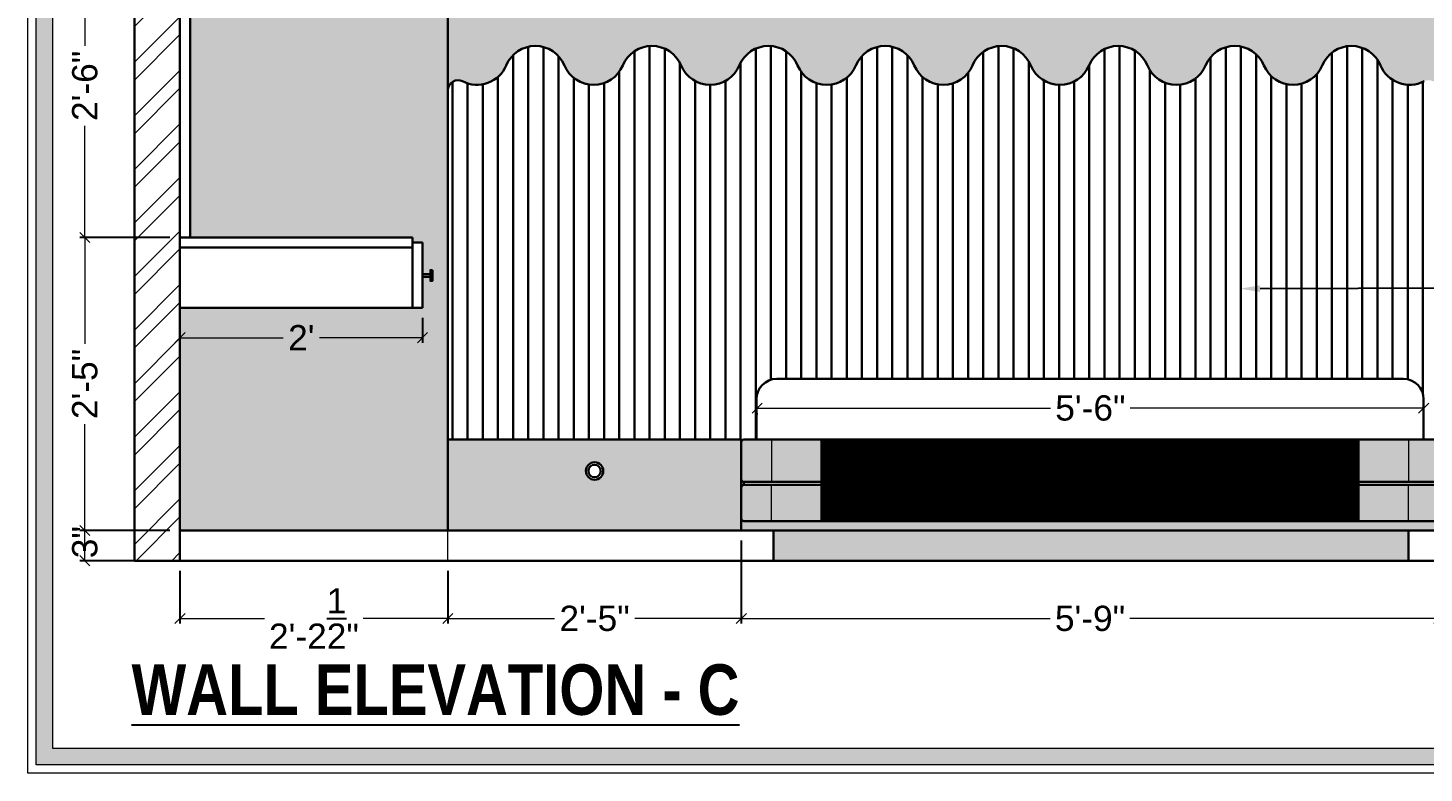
# Model space of a CAD drawing. Header units: millimetres. Extents: x 56222 to 3066687, y -650199 to -121287.
# Drawn here: x 134695.7 to 134833.8, y -182930.5 to -182856.7 of the extents above; entities that cross this region are included whole.
import ezdxf
from ezdxf import colors
from ezdxf.entities.mleader import LeaderData, LeaderLine
from ezdxf.math import Vec2, Vec3

# ---------------------------------------------------------------- set-up
doc = ezdxf.new("R2010")
doc.units = ezdxf.units.MM
doc.header["$MEASUREMENT"] = 0
doc.header["$PDMODE"] = 35
doc.linetypes.add('DASHEDX2', pattern=[1.5, 1, -0.5])
doc.layers.get('Defpoints').update_dxf_attribs({"color": 220})
doc.layers.add('AR HATCH-7', color=7, linetype='Continuous')
for name, color, linetype, lineweight in [('dim05', 1, 'Continuous', 13), ('Dimension', 10, 'DASHEDX2', 20), ('FURNITURE', 32, 'Continuous', 9), ('Labelling', 1, 'Continuous', 25), ('Text', 7, 'Continuous', 15), ('wall', 7, 'Continuous', 30), ('XX~SLAB ( BEAM )~ ( DIM )', 7, 'Continuous', 9)]:
    doc.layers.add(name, color=color, linetype=linetype, lineweight=lineweight)
doc.styles.add('Arial', font='arial.ttf')
doc.styles.get("Standard").update_dxf_attribs({"font": 'arial.ttf', "height": 6})
doc.styles.add('style4', font='ARIALN.TTF')
doc.dimstyles.new('ISO-25', dxfattribs={"dimtxt": 2.5, "dimasz": 1, "dimexe": 0.5, "dimexo": 1, "dimtad": 0, "dimdec": 1, "dimlunit": 4, "dimtxsty": 'Standard', "dimblk": 'OBLIQUE', "dimcen": 2.5, "dimclrd": 1, "dimclre": 1, "dimclrt": 5, "dimadec": 0, "dimazin": 0, "dimtfac": 1, "dimtdec": 1, "dimtmove": 0, "dimatfit": 3, "dimfxl": 1, "dimlwd": -1, "dimarcsym": 0})
pattern_1 = [(90, (-262.289030482003, -6.380896202754229), (-1.5, 0), [])]

# ---------------------------------------------------------------- blocks, each defined once
blk = doc.blocks.new('_Oblique')
at = {"layer": 'wall', "color": 0, "lineweight": -2}
blk.add_line((-0.5, -0.5), (0.5, 0.5), dxfattribs=at)
blk = doc.blocks.new('*D139')
at = {"layer": 'Defpoints', "color": 0, "lineweight": 30, "transparency": 16777216}
for p in [(134710.7583321017, -182909.4913495003), (134737.2583321014, -182909.4913495003), (134737.2583321014, -182915.2131819955)]:
    blk.add_point(p, dxfattribs=at)
at = {"layer": 'dim05', "color": 1, "linetype": 'Continuous', "lineweight": -2, "transparency": 16777216}
for p, q in [((134710.7583321017, -182910.4913495003), (134710.7583321017, -182915.7131819955)), ((134737.2583321014, -182910.4913495003), (134737.2583321014, -182915.7131819955))]:
    blk.add_line(p, q, dxfattribs=at)
at = {"layer": 'dim05', "color": 1, "linetype": 'Continuous', "transparency": 16777216}
for p, q in [((134710.7583321017, -182915.2131819955), (134719.1277045435, -182915.2131819955)), ((134737.2583321014, -182915.2131819955), (134728.8889596595, -182915.2131819955))]:
    blk.add_line(p, q, dxfattribs=at)
at = {"layer": 'dim05', "color": 1, "transparency": 16777216, "rotation": 180}
blk.add_blockref('_Oblique', (134710.7583321017, -182915.2131819955), dxfattribs=at)
at = {"layer": 'dim05', "color": 1, "transparency": 16777216}
blk.add_blockref('_Oblique', (134737.2583321014, -182915.2131819955), dxfattribs=at)
at = {"layer": 'dim05', "color": 5, "lineweight": 25, "transparency": 16777216, "insert": (134724.0083321015, -182915.2131819955), "char_height": 2.5, "attachment_point": 5, "style": 'Arial'}
blk.add_mtext('2\'-2{\\H1x;\\S1/2;}"', dxfattribs=at)
blk = doc.blocks.new('*D140')
at = {"layer": 'Defpoints', "color": 0, "lineweight": 30, "transparency": 16777216}
for p in [(134766.2825838568, -182906.4913495003), (134737.2583321014, -182909.4913495003), (134766.2825838568, -182915.2131819955)]:
    blk.add_point(p, dxfattribs=at)
at = {"layer": 'dim05', "color": 1, "linetype": 'Continuous', "lineweight": -2, "transparency": 16777216}
for p, q in [((134766.2825838568, -182907.4913495003), (134766.2825838568, -182915.7131819955)), ((134737.2583321014, -182910.4913495003), (134737.2583321014, -182915.7131819955))]:
    blk.add_line(p, q, dxfattribs=at)
at = {"layer": 'dim05', "color": 1, "linetype": 'Continuous', "transparency": 16777216}
for p, q in [((134737.2583321014, -182915.2131819955), (134747.801324282, -182915.2131819955)), ((134766.2825838568, -182915.2131819955), (134755.7395916762, -182915.2131819955))]:
    blk.add_line(p, q, dxfattribs=at)
at = {"layer": 'dim05', "color": 1, "transparency": 16777216, "rotation": 180}
blk.add_blockref('_Oblique', (134737.2583321014, -182915.2131819955), dxfattribs=at)
at = {"layer": 'dim05', "color": 1, "transparency": 16777216}
blk.add_blockref('_Oblique', (134766.2825838568, -182915.2131819955), dxfattribs=at)
at = {"layer": 'dim05', "color": 5, "lineweight": 25, "transparency": 16777216, "insert": (134751.7704579791, -182915.2131819955), "char_height": 2.5, "attachment_point": 5, "style": 'Arial'}
blk.add_mtext('2\'-5"', dxfattribs=at)
blk = doc.blocks.new('*D141')
at = {"layer": 'Defpoints', "color": 0, "lineweight": 30, "transparency": 16777216}
for p in [(134766.2825838568, -182906.4913495003), (134835.2825838568, -182906.4913495003), (134835.2825838568, -182915.2131819955)]:
    blk.add_point(p, dxfattribs=at)
at = {"layer": 'dim05', "color": 1, "linetype": 'Continuous', "lineweight": -2, "transparency": 16777216}
for p, q in [((134766.2825838568, -182907.4913495003), (134766.2825838568, -182915.7131819955)), ((134835.2825838568, -182907.4913495003), (134835.2825838568, -182915.7131819955))]:
    blk.add_line(p, q, dxfattribs=at)
at = {"layer": 'dim05', "color": 1, "linetype": 'Continuous', "transparency": 16777216}
for p, q in [((134766.2825838568, -182915.2131819955), (134796.8347666672, -182915.2131819955)), ((134835.2825838568, -182915.2131819955), (134804.7304010464, -182915.2131819955))]:
    blk.add_line(p, q, dxfattribs=at)
at = {"layer": 'dim05', "color": 1, "transparency": 16777216, "rotation": 180}
blk.add_blockref('_Oblique', (134766.2825838568, -182915.2131819955), dxfattribs=at)
at = {"layer": 'dim05', "color": 1, "transparency": 16777216}
blk.add_blockref('_Oblique', (134835.2825838568, -182915.2131819955), dxfattribs=at)
at = {"layer": 'dim05', "color": 5, "lineweight": 25, "transparency": 16777216, "insert": (134800.7825838568, -182915.2131819955), "char_height": 2.5, "attachment_point": 5, "style": 'Arial'}
blk.add_mtext('5\'-9"', dxfattribs=at)
blk = doc.blocks.new('*D143')
at = {"layer": 'Defpoints', "color": 0, "lineweight": 30, "transparency": 16777216}
for p in [(134701.3491644316, -182906.4913495004), (134710.7583321017, -182906.4913495004), (134710.7583321017, -182909.4913495004)]:
    blk.add_point(p, dxfattribs=at)
at = {"layer": 'dim05', "color": 1, "linetype": 'Continuous', "lineweight": -2, "transparency": 16777216}
for p, q in [((134709.7583321017, -182906.4913495004), (134700.8491644316, -182906.4913495004)), ((134709.7583321017, -182909.4913495004), (134700.8491644316, -182909.4913495004))]:
    blk.add_line(p, q, dxfattribs=at)
at = {"layer": 'dim05', "color": 1, "linetype": 'Continuous', "transparency": 16777216}
blk.add_line((134701.3491644316, -182909.4913495004), (134701.3491644316, -182906.4913495004), dxfattribs=at)
at = {"layer": 'dim05', "color": 1, "transparency": 16777216}
for p, rotation in [((134701.3491644316, -182906.4913495004), 90), ((134701.3491644316, -182909.4913495004), 270)]:
    blk.add_blockref('_Oblique', p, dxfattribs=dict(at, rotation=rotation))
at = {"layer": 'dim05', "color": 5, "lineweight": 25, "transparency": 16777216, "insert": (134701.3491644314, -182907.6521952171), "char_height": 2.5, "attachment_point": 5, "rotation": 90, "style": 'Arial'}
blk.add_mtext('3"', dxfattribs=at)
blk = doc.blocks.new('*D144')
at = {"layer": 'Defpoints', "color": 0, "lineweight": 30, "transparency": 16777216}
for p in [(134701.3491644315, -182877.4913495004), (134710.7583321017, -182877.4913495004), (134710.7583321017, -182906.4913495004)]:
    blk.add_point(p, dxfattribs=at)
at = {"layer": 'dim05', "color": 1, "linetype": 'Continuous', "lineweight": -2, "transparency": 16777216}
for p, q in [((134709.7583321017, -182877.4913495004), (134700.8491644315, -182877.4913495004)), ((134709.7583321017, -182906.4913495004), (134700.8491644315, -182906.4913495004))]:
    blk.add_line(p, q, dxfattribs=at)
at = {"layer": 'dim05', "color": 1, "linetype": 'Continuous', "transparency": 16777216}
for p, q in [((134701.3491644315, -182877.4913495004), (134701.3491644315, -182888.0222158032)), ((134701.3491644315, -182906.4913495004), (134701.3491644315, -182895.9604831975))]:
    blk.add_line(p, q, dxfattribs=at)
at = {"layer": 'dim05', "color": 1, "transparency": 16777216}
for p, rotation in [((134701.3491644315, -182877.4913495004), 90), ((134701.3491644315, -182906.4913495004), 270)]:
    blk.add_blockref('_Oblique', p, dxfattribs=dict(at, rotation=rotation))
at = {"layer": 'dim05', "color": 5, "lineweight": 25, "transparency": 16777216, "insert": (134701.3491644315, -182891.9913495004), "char_height": 2.5, "attachment_point": 5, "rotation": 90, "style": 'Arial'}
blk.add_mtext('2\'-5"', dxfattribs=at)
blk = doc.blocks.new('*D145')
at = {"layer": 'Defpoints', "color": 0, "lineweight": 30, "transparency": 16777216}
for p in [(134701.3491644316, -182847.4747406882), (134710.7583321017, -182847.4747406882), (134710.7583321017, -182877.4913495004)]:
    blk.add_point(p, dxfattribs=at)
at = {"layer": 'dim05', "color": 1, "linetype": 'Continuous', "lineweight": -2, "transparency": 16777216}
for p, q in [((134709.7583321017, -182847.4747406882), (134700.8491644316, -182847.4747406882)), ((134709.7583321017, -182877.4913495004), (134700.8491644316, -182877.4913495004))]:
    blk.add_line(p, q, dxfattribs=at)
at = {"layer": 'dim05', "color": 1, "linetype": 'Continuous', "transparency": 16777216}
for p, q in [((134701.3491644316, -182847.4747406882), (134701.3491644316, -182858.5139113971)), ((134701.3491644316, -182877.4913495004), (134701.3491644316, -182866.4521787914))]:
    blk.add_line(p, q, dxfattribs=at)
at = {"layer": 'dim05', "color": 1, "transparency": 16777216}
for p, rotation in [((134701.3491644316, -182847.4747406882), 90), ((134701.3491644316, -182877.4913495004), 270)]:
    blk.add_blockref('_Oblique', p, dxfattribs=dict(at, rotation=rotation))
at = {"layer": 'dim05', "color": 5, "lineweight": 25, "transparency": 16777216, "insert": (134701.3491644315, -182862.4830450943), "char_height": 2.5, "attachment_point": 5, "rotation": 90, "style": 'Arial'}
blk.add_mtext('2\'-6"', dxfattribs=at)
blk = doc.blocks.new('*D162')
at = {"layer": 'Defpoints', "color": 0, "lineweight": 30, "transparency": 16777216}
for p in [(134767.8494830007, -182894.0043027928, 5.039888439917206e-08), (134833.7825838568, -182894.3843080882), (134833.7825838568, -182894.5381975216)]:
    blk.add_point(p, dxfattribs=at)
at = {"layer": 'dim05', "color": 1, "linetype": 'Continuous', "transparency": 16777216}
for p, q in [((134767.8494830007, -182894.3843080882), (134796.8682162391, -182894.3843080882)), ((134833.7825838568, -182894.3843080882), (134804.7638506184, -182894.3843080882))]:
    blk.add_line(p, q, dxfattribs=at)
at = {"layer": 'dim05', "color": 1, "linetype": 'Continuous', "lineweight": -2, "transparency": 16777216}
for p, q in [((134833.7825838568, -182893.5381975216), (134833.7825838568, -182893.8843080882)), ((134767.8494830007, -182895.0043027928), (134767.8494830007, -182894.8843080882))]:
    blk.add_line(p, q, dxfattribs=at)
at = {"layer": 'dim05', "color": 1, "transparency": 16777216, "rotation": 180}
blk.add_blockref('_Oblique', (134767.8494830007, -182894.3843080882), dxfattribs=at)
at = {"layer": 'dim05', "color": 1, "transparency": 16777216}
blk.add_blockref('_Oblique', (134833.7825838568, -182894.3843080882), dxfattribs=at)
at = {"layer": 'dim05', "color": 5, "lineweight": 25, "transparency": 16777216, "insert": (134800.8160334288, -182894.3843080882), "char_height": 2.5, "attachment_point": 5, "style": 'Arial'}
blk.add_mtext('5\'-6"', dxfattribs=at)
blk = doc.blocks.new('*D437')
at = {"layer": 'Defpoints', "color": 0, "lineweight": 30, "transparency": 16777216}
for p in [(134710.7583321017, -182884.4529341791), (134734.7583321017, -182884.4529341791), (134734.7583321017, -182887.4140197814)]:
    blk.add_point(p, dxfattribs=at)
at = {"layer": 'dim05', "color": 1, "linetype": 'Continuous', "lineweight": -2, "transparency": 16777216}
for p, q in [((134710.7583321017, -182885.4529341791), (134710.7583321017, -182887.9140197814)), ((134734.7583321017, -182885.4529341791), (134734.7583321017, -182887.9140197814))]:
    blk.add_line(p, q, dxfattribs=at)
at = {"layer": 'dim05', "color": 1, "linetype": 'Continuous', "transparency": 16777216}
for p, q in [((134710.7583321017, -182887.4140197814), (134720.9617768493, -182887.4140197814)), ((134734.7583321017, -182887.4140197814), (134724.5548873541, -182887.4140197814))]:
    blk.add_line(p, q, dxfattribs=at)
at = {"layer": 'dim05', "color": 1, "transparency": 16777216, "rotation": 180}
blk.add_blockref('_Oblique', (134710.7583321017, -182887.4140197814), dxfattribs=at)
at = {"layer": 'dim05', "color": 1, "transparency": 16777216}
blk.add_blockref('_Oblique', (134734.7583321017, -182887.4140197814), dxfattribs=at)
at = {"layer": 'dim05', "color": 5, "lineweight": 25, "transparency": 16777216, "insert": (134722.7583321017, -182887.4140197814), "char_height": 2.5, "attachment_point": 5, "style": 'Arial'}
blk.add_mtext("2'", dxfattribs=at)

msp = doc.modelspace()

# ---------------------------------------------------------------- hatches: boundary and pattern name
at = {"layer": 'AR HATCH-7', "lineweight": 9, "true_color": 0x939598}
h = msp.add_hatch(dxfattribs=at)
h.set_pattern_fill('ANSI32', color=252, scale=10)
h.set_pattern_definition([(45, (-163.6516946658376, 298.2892582982895), (-2.651650429449553, 2.651650429449553), []), (45, (-161.8839277158376, 298.2892582982895), (-2.651650429449553, 2.651650429449553), [])])
h.paths.add_polyline_path([(134710.7583321017, -182800.4913495003), (134706.2583133393, -182800.4913495003), (134706.2583133393, -182909.4913495003), (134710.7583321017, -182909.4913495003)])
h.paths.add_polyline_path([(134866.75833216, -182801.4173724419), (134862.25833216, -182801.454787277), (134862.25833216, -182822.0463721675), (134866.75833216, -182822.0272802316)])
h.paths.add_polyline_path([(134866.75833216, -182800.4913495003), (134862.25833216, -182800.4913495003), (134862.25833216, -182801.454787277), (134866.75833216, -182801.4173724419)])
h.paths.add_polyline_path([(134866.75833216, -182822.0272802316), (134862.25833216, -182822.0463721675), (134862.25833216, -182869.6478037875), (134866.75833216, -182869.6103889524)])
h.paths.add_polyline_path([(134866.75833216, -182869.6103889524), (134862.25833216, -182869.6478037875), (134862.25833216, -182872.4263434957), (134862.25833216, -182876.3132023931), (134866.75833216, -182876.2974561937)])
h.paths.add_polyline_path([(134866.75833216, -182876.2974561937), (134862.25833216, -182876.3132023931), (134862.25833216, -182887.5622189065), (134866.75833216, -182887.5248040714)])
h.paths.add_polyline_path([(134866.75833216, -182887.5248040714), (134862.25833216, -182887.5622189065), (134862.25833216, -182899.0912883955), (134866.75833216, -182899.0538735604)])
h.paths.add_polyline_path([(134866.75833216, -182899.0538735604), (134862.25833216, -182899.0912883955), (134862.25833216, -182906.4913495003), (134862.25833216, -182909.4913495003), (134866.75833216, -182909.4913495003)])
at = {"layer": 'AR HATCH-7', "lineweight": 30, "true_color": 0xe2dcd9, "transparency": 33554636}
h = msp.add_hatch(color=254, dxfattribs=at)
h.dxf.hatch_style = 1
h.paths.add_polyline_path([(134835.2825838568, -182809.4913494979), (134749.2583321014, -182809.4913494979, 0.4142135623728894), (134737.2583321014, -182821.4913494979), (134737.2583321014, -182862.923142933, -0.5610220520424206), (134738.7150189356, -182862.0335149913, 0.4376878552051853), (134743.0244645576, -182860.4561993162, -0.6666666666634965), (134748.7905970138, -182860.4561993162, 0.6666666666633286), (134754.55672947, -182860.4561993162, -0.6666666666633289), (134760.3228619262, -182860.4561993162, 0.666666666663328), (134766.0889943824, -182860.4561993162, -0.6666666666633282), (134771.8551268386, -182860.4561993161, 0.6666666666633283), (134777.6212592948, -182860.4561993161, -0.6666666666633284), (134783.387391751, -182860.4561993161, 0.6666666666633286), (134789.1535242072, -182860.4561993161, -0.6666666666633279), (134794.9196566634, -182860.4561993161, 0.6666666666633286), (134800.6857891196, -182860.4561993161, -0.666666666663329), (134806.4519215758, -182860.456199316, 0.6666666666633265), (134812.218054032, -182860.456199316, -0.6666666666633301), (134817.9841864883, -182860.456199316, 0.6666666666633265), (134823.7503189445, -182860.456199316, -0.6666666666593035), (134829.5164514006, -182860.4561993159, 0.4376878933672168), (134833.8258971913, -182862.0335153197, -0.5610218531199916), (134835.2825838568, -182862.9231429326)])
at = {"layer": 'AR HATCH-7', "lineweight": 30, "true_color": 0xd7ebd2}
h = msp.add_hatch(dxfattribs=at)
h.set_pattern_fill('ANSI31', color=254, scale=12, angle=45)
h.set_pattern_definition(pattern_1)
h.paths.add_polyline_path([(134835.2825838568, -182862.9231429326, 0.5610220520435867), (134833.8258970225, -182862.0335149909, -0.4376878551979834), (134829.5164514006, -182860.4561993159, 0.6666666666524729), (134823.7503189445, -182860.456199316, -0.6666666666633273), (134817.9841864883, -182860.456199316, 0.6666666666633287), (134812.218054032, -182860.456199316, -0.6666666666633283), (134806.4519215758, -182860.456199316, 0.6666666666633275), (134800.6857891196, -182860.4561993161, -0.666666666663328), (134794.9196566634, -182860.4561993161, 0.6666666666633279), (134789.1535242072, -182860.4561993161, -0.6666666666633279), (134783.387391751, -182860.4561993161, 0.6666666666633279), (134777.6212592948, -182860.4561993161, -0.6666666666633283), (134771.8551268386, -182860.4561993161, 0.6666666666633289), (134766.0889943824, -182860.4561993162, -0.6666666666633273), (134760.3228619262, -182860.4561993162, 0.6666666666633289), (134754.55672947, -182860.4561993162, -0.6666666666633286), (134748.7905970138, -182860.4561993162, 0.6666666666634965), (134743.0244645576, -182860.4561993162, -0.4376878933769662), (134738.7150187668, -182862.0335153201, 0.5610218531189), (134737.2583321014, -182862.923142933), (134737.2583321014, -182897.4913495003), (134766.2825838568, -182897.4913495003), (134766.2825838568, -182897.7413495004, -0.4142135623730951), (134766.5325838568, -182897.4913495004), (134767.7825838568, -182897.4913495004), (134767.7825838568, -182896.2413495003), (134738.7583321014, -182896.2413495003), (134738.7583321014, -182876.3819890988, -0.4142135623730951), (134747.7583321014, -182867.3819890988), (134824.7825838568, -182867.3819890988, -0.4142135623730951), (134833.7825838568, -182876.3819890988), (134833.7825838568, -182897.4913495004), (134835.0325838568, -182897.4913495004, -0.4142135623730951), (134835.2825838568, -182897.7413495004), (134835.2825838568, -182872.4263434957)])
h = msp.add_hatch(dxfattribs=at)
h.set_pattern_fill('ANSI31', color=254, scale=12, angle=45)
h.set_pattern_definition(pattern_1)
h.paths.add_polyline_path([(134833.7825838568, -182876.3819890988, 0.4142135623730951), (134824.7825838568, -182867.3819890988), (134747.7583321014, -182867.3819890988, 0.4142135623730951), (134738.7583321014, -182876.3819890988), (134738.7583321014, -182896.2413495003), (134767.7825838568, -182896.2413495003), (134767.7825838568, -182893.4913495004, -0.4142135623730951), (134769.7825838568, -182891.4913495004), (134831.7825838568, -182891.4913495004, -0.4142135623730951), (134833.7825838568, -182893.4913495004)])
at = {"layer": 'AR HATCH-7', "lineweight": 30, "true_color": 0xb5af9b}
h = msp.add_hatch(color=253, dxfattribs=at)
h.dxf.hatch_style = 1
h.paths.add_polyline_path([(134766.2825838568, -182897.4913495003), (134737.2583321014, -182897.4913495003), (134737.2583321014, -182906.4913495003), (134766.2825838568, -182906.4913495003)])
h.paths.add_polyline_path([(134750.909466574, -182900.6098899023, -1), (134752.6314493842, -182900.6098899023, -1)], flags=16)
h.paths.add_polyline_path([(134751.159466574, -182900.6098899023, -1), (134752.3814493842, -182900.6098899023, -1)], flags=0)
h = msp.add_hatch(color=253, dxfattribs=at)
h.dxf.hatch_style = 1
h.paths.add_polyline_path([(134769.2825838568, -182897.4913495004), (134766.5325838568, -182897.4913495004, 0.4142135623730951), (134766.2825838568, -182897.7413495004), (134766.2825838568, -182901.4413495004, 0.4142135623730951), (134766.5325838568, -182901.6913495004), (134769.2825838568, -182901.6913495004)])
h.paths.add_polyline_path([(134774.2115297408, -182897.4913495004), (134769.2825838568, -182897.4913495004), (134769.2825838568, -182901.6913495004), (134774.2115297408, -182901.6913495004)])
h.paths.add_polyline_path([(134774.2115297408, -182901.9913495003), (134769.2825838568, -182901.9913495003), (134769.2825838568, -182905.5725115321), (134774.2115297408, -182905.5725115321)], flags=17)
h.paths.add_polyline_path([(134769.2825838568, -182901.9913495003), (134766.5325838568, -182901.9913495003, 0.4142135623730951), (134766.2825838568, -182902.2413495003), (134766.2825838568, -182905.3225115321, 0.4142135623733437), (134766.5325838568, -182905.5725115321), (134769.2825838568, -182905.5725115321)], flags=17)
h.paths.add_polyline_path([(134832.2825838568, -182897.4913495004), (134827.3536379728, -182897.4913495004), (134827.3536379728, -182901.6913495004), (134832.2825838568, -182901.6913495004)])
h.paths.add_polyline_path([(134835.2825838568, -182897.7413495004, 0.4142135623730951), (134835.0325838568, -182897.4913495004), (134832.2825838568, -182897.4913495004), (134832.2825838568, -182901.6913495004), (134835.0325838568, -182901.6913495004, 0.4142135623730951), (134835.2825838568, -182901.4413495004)])
h.paths.add_polyline_path([(134832.2825838568, -182901.9913495003), (134827.3536379728, -182901.9913495003), (134827.3536379728, -182905.5725115321), (134832.2825838568, -182905.5725115321)], flags=17)
h.paths.add_polyline_path([(134835.2825838568, -182901.4413495004, -0.4142135623728094), (134835.0325838568, -182901.6913495004), (134835.0325838568, -182901.9913495003), (134832.2825838568, -182901.9913495003), (134832.2825838568, -182905.5725115321), (134766.5325838568, -182905.5725115321, -0.4142135623733432), (134766.2825838568, -182905.3225115321), (134766.2825838568, -182906.4913495003), (134835.2825838568, -182906.4913495003)])
at = {"layer": 'AR HATCH-7', "lineweight": 30, "true_color": 0xd7ebd2}
h = msp.add_hatch(dxfattribs=at)
h.set_pattern_fill('ANSI31', color=254)
h.set_pattern_definition([(45, (-177.2739552772837, 298.2892582982895), (-0.08838834764831845, 0.08838834764831845), [])])
h.paths.add_polyline_path([(134827.3536379728, -182897.4913495004), (134774.2115297408, -182897.4913495004), (134774.2115297408, -182905.5725115321), (134827.3536379728, -182905.5725115321)])
at = {"layer": 'AR HATCH-7', "lineweight": 30, "true_color": 0xb5af9b}
h = msp.add_hatch(color=253, dxfattribs=at)
h.dxf.hatch_style = 1
h.paths.add_polyline_path([(134832.2825838568, -182906.4913495003), (134769.4571881701, -182906.4913495003), (134769.4571881701, -182909.4913495003), (134832.2825838568, -182909.4913495003)])
at = {"layer": 'Dimension', "linetype": 'Continuous', "true_color": 0xd39e00}
h = msp.add_hatch(color=42, dxfattribs=at)
h.paths.add_polyline_path([(134696.531288679, -182765.971891077), (134696.531288679, -182929.6988387351), (134929.139151345, -182929.6988387351), (134929.139151345, -182765.971891077)])
h.paths.add_polyline_path([(134698.163776155, -182767.6043785529), (134927.5066638692, -182767.6043785529), (134927.5066638692, -182928.0663512592), (134698.163776155, -182928.0663512592)], flags=16)
at = {"layer": 'FURNITURE', "lineweight": 30, "true_color": 0xf7d2c0, "transparency": 33554636}
h = msp.add_hatch(color=254, dxfattribs=at)
h.dxf.hatch_style = 1
edge = h.paths.add_edge_path()
edge.add_line((134862.25833216, -182798.4913495003), (134737.2583321014, -182798.4913495003))
edge.add_line((134737.2583321014, -182798.4913495003), (134737.2583321014, -182819.4913495003))
edge.add_arc((134749.4230477706, -182821.8890083004), 12.39875296288133, 90.76118867068209, 168.8499535268645, ccw=False)
edge.add_line((134749.2583321014, -182809.4913494979), (134862.2583321601, -182809.4913494979))
edge.add_line((134862.2583321601, -182809.4913494979), (134862.25833216, -182798.4913495003))
h.paths.add_polyline_path([(134737.2583321014, -182798.4913495003), (134724.7583321017, -182798.4913495003), (134724.7583321017, -182807.4913495003), (134724.7583321017, -182812.4913494978), (134725.7583321017, -182812.4913494978), (134725.7583321017, -182847.4747406881), (134711.7583321017, -182847.4747406881), (134711.7583321017, -182877.4913495003), (134733.7583321017, -182877.4913495003), (134733.7583321017, -182877.9913495003), (134734.7583321017, -182877.9913495003), (134734.7583321017, -182881.1250229526), (134735.529232074, -182881.1250229526), (134735.529232074, -182880.7140456598), (134735.7248984567, -182880.7140456598), (134735.7248984567, -182881.7925471041), (134735.529232074, -182881.7925471041), (134735.529232074, -182881.3949638997), (134734.7583321017, -182881.3949638997), (134734.7583321017, -182884.4529341791), (134710.7583321017, -182884.4529341791), (134710.7583321017, -182906.4913495003), (134737.2583321014, -182906.4913495003), (134737.2583321014, -182862.9231429331)])

# ---------------------------------------------------------------- linework, layer by layer
at = {"layer": 'Dimension', "color": 42, "linetype": 'Continuous', "true_color": 0xd39e00}
for points in [[(134695.7150449411, -182765.1556473391), (134929.955395083, -182765.1556473391), (134929.955395083, -182930.5150824731), (134695.7150449411, -182930.5150824731)], [(134696.531288679, -182765.971891077), (134929.139151345, -182765.971891077), (134929.139151345, -182929.6988387351), (134696.531288679, -182929.6988387351)], [(134698.163776155, -182767.6043785529), (134927.5066638692, -182767.6043785529), (134927.5066638692, -182928.0663512592), (134698.163776155, -182928.0663512592)]]:
    msp.add_lwpolyline(points, close=True, dxfattribs=at)
at = {"layer": 'FURNITURE', "color": 9, "lineweight": 5, "true_color": 0xc7c8ca}
msp.add_line((134737.2583321014, -182909.4913495003), (134737.2583321014, -182800.4913495003), dxfattribs=at)
at = {"layer": 'FURNITURE', "lineweight": 30}
for p, q in [((134711.7583321017, -182847.4747406881), (134711.7583321017, -182877.4913495003)), ((134737.2583321014, -182862.9231429331), (134737.2583321014, -182906.4913495003)), ((134710.7583321017, -182877.4913495003), (134733.7583321017, -182877.4913495003)), ((134733.7583321017, -182877.4913495003), (134733.7583321017, -182878.4913495004)), ((134733.7583321017, -182877.9913495003), (134734.7583321009, -182877.9913495003)), ((134734.7583321017, -182877.9913495003), (134734.7583321017, -182884.4529341791)), ((134710.7583321017, -182878.4913495003), (134733.7583321017, -182878.4913495004)), ((134733.7583321017, -182878.4913495004), (134733.7583321017, -182884.4529341791)), ((134710.7583321017, -182884.4529341791), (134734.7583321017, -182884.4529341791))]:
    msp.add_line(p, q, dxfattribs=at)
at = {"layer": 'FURNITURE', "lineweight": 30, "ltscale": 0.5}
for p, q in [((134831.7825838568, -182891.4913495004), (134769.7825838568, -182891.4913495004)), ((134767.7825838568, -182893.4913495004, 5.039888449051766e-08), (134767.7825838568, -182897.4913495004, 5.039888449051766e-08)), ((134833.7825838568, -182893.4913495004, 5.039888449051766e-08), (134833.7825838568, -182897.4913495004, 5.039888449051766e-08)), ((134766.2825838568, -182897.7413495004), (134766.2825838568, -182901.4413495004)), ((134835.0325838568, -182897.4913495004), (134766.5325838568, -182897.4913495004)), ((134774.2115297408, -182897.4913495004), (134774.2115297408, -182905.5725115321, 3.805419757248445e-09)), ((134827.3536379728, -182897.4913495004), (134827.3536379728, -182905.5725115321, 3.805419757248445e-09)), ((134766.2825838568, -182905.3225115321, 1.738716072161028e-09), (134766.2825838568, -182902.2413495003)), ((134766.5325838568, -182901.6913495004), (134766.5325838568, -182901.9913495003)), ((134774.2115297408, -182901.6913495004), (134766.5325838568, -182901.6913495004)), ((134774.2115297408, -182901.9913495003), (134766.5325838568, -182901.9913495003)), ((134827.3536379728, -182901.6913495004), (134835.0325838568, -182901.6913495004)), ((134827.3536379728, -182901.9913495003), (134835.0325838568, -182901.9913495003)), ((134835.0325838568, -182905.5725115321, 5.009721002488879e-08), (134766.5325838568, -182905.5725115321)), ((134710.7583321017, -182906.4913495003), (134862.25833216, -182906.4913495003)), ((134769.4571881701, -182906.4913495003), (134769.4571881701, -182909.4913495003)), ((134773.2825838568, -182909.4913495003), (134828.2825838567, -182909.4913495003))]:
    msp.add_line(p, q, dxfattribs=at)
at = {"layer": 'FURNITURE', "lineweight": 5, "ltscale": 0.5}
for p, q in [((134769.2825838568, -182897.4913495004), (134769.2825838568, -182901.6913495004)), ((134832.2825838568, -182897.4913495004), (134832.2825838568, -182901.6913495004)), ((134769.2825838568, -182905.5725115321, 1.83144535671921e-09), (134769.2825838568, -182901.9913495003)), ((134832.2825838568, -182905.5725115321, 1.83144535671921e-09), (134832.2825838568, -182901.9913495003))]:
    msp.add_line(p, q, dxfattribs=at)
at = {"layer": 'FURNITURE', "lineweight": 30}
for points in [[(134862.2583321601, -182809.4913494979), (134749.2583321014, -182809.4913494979, 0.414213562373095), (134737.2583321014, -182821.4913494979), (134737.2583321014, -182862.9231429331)], [(134829.5164514006, -182860.456199316, 0.66666666666041), (134823.7503189445, -182860.456199316, -0.6666666666662461), (134817.9841864883, -182860.456199316, 0.66666666666041), (134812.218054032, -182860.456199316, -0.6666666666662461), (134806.4519215758, -182860.456199316, 0.66666666666041), (134800.6857891196, -182860.456199316, -0.6666666666662461), (134794.9196566634, -182860.4561993161, 0.66666666666041), (134789.1535242072, -182860.4561993161, -0.6666666666662461), (134783.387391751, -182860.4561993161, 0.66666666666041), (134777.6212592948, -182860.4561993161, -0.6666666666662461), (134771.8551268386, -182860.4561993161, 0.66666666666041), (134766.0889943824, -182860.4561993161, -0.6666666666662461), (134760.3228619262, -182860.4561993162, 0.66666666666041), (134754.55672947, -182860.4561993162, -0.6666666666662461), (134748.7905970138, -182860.4561993162, 0.66666666666041), (134743.0244645576, -182860.4561993162, -0.4376878552076085), (134738.7150189356, -182862.0335149913)]]:
    msp.add_lwpolyline(points, format="xyb", dxfattribs=at)
for points in [[(134735.7248984567, -182880.7140456598), (134735.529232074, -182880.7140456598), (134735.529232074, -182881.7925471041), (134735.7248984567, -182881.7925471041)], [(134735.529232074, -182881.1250229526), (134734.7583321017, -182881.1250229526), (134734.7583321017, -182881.3949638997), (134735.529232074, -182881.3949638997)]]:
    msp.add_lwpolyline(points, close=True, dxfattribs=at)
msp.add_lwpolyline([(134737.2583321014, -182897.4913495003), (134766.2825838568, -182897.4913495003), (134766.2825838568, -182906.4913495003), (134710.7583321017, -182906.4913495003)], dxfattribs=at)
at = {"layer": 'FURNITURE', "lineweight": 30, "ltscale": 0.5}
msp.add_lwpolyline([(134832.2825838568, -182906.4913495003), (134862.25833216, -182906.4913495003), (134862.25833216, -182909.4913495003), (134832.2825838568, -182909.4913495003)], close=True, dxfattribs=at)
at = {"layer": 'FURNITURE', "lineweight": 30}
msp.add_circle((134751.7704579791, -182900.6098899023), 0.6109914050903171, dxfattribs=at)
for centre, radius, start, end in [((134832.3995176287, -182859.2549217207), 3.123321747111462, 202.6198649480738, 297.1735098696051), ((134738.2583321014, -182862.923142933), 1, 62.82649013095304, 180.0000000016674)]:
    msp.add_arc(centre, radius, start, end, dxfattribs=at)
at = {"layer": 'FURNITURE', "lineweight": 30, "ltscale": 0.5}
for centre, radius, start, end in [((134769.7825838568, -182893.4913495004, 5.039888449051766e-08), 2, 90, 180), ((134831.7825838568, -182893.4913495004), 2, 0, 90), ((134766.5325838568, -182897.7413495004), 0.25, 90, 180), ((134766.5325838568, -182901.4413495004), 0.25, 180, 270), ((134766.5325838568, -182902.2413495003, -0.0004366470692895807), 0.25, 90, 180), ((134766.5325838568, -182905.3225115321, 0.001269026634885536), 0.25, 180, 270.0000000000472)]:
    msp.add_arc(centre, radius, start, end, dxfattribs=at)
at = {"layer": 'XX~SLAB ( BEAM )~ ( DIM )', "lineweight": 30}
for p, q in [((134706.2583133393, -182800.4913495003), (134706.2583133393, -182909.4913495003)), ((134710.7583321017, -182800.4913495003), (134710.7583321017, -182909.4913495003)), ((134706.2583133393, -182909.4913495003), (134866.75833216, -182909.4913495003))]:
    msp.add_line(p, q, dxfattribs=at)
msp.add_circle((134751.7704579791, -182900.6098899023), 0.8609914050903171, dxfattribs=at)

# ---------------------------------------------------------------- texts
at = {"layer": 'Labelling', "color": 251, "true_color": 0x636466, "insert": (134736.033058952, -182922.2847060696), "char_height": 5, "attachment_point": 5, "style": 'style4'}
msp.add_mtext_dynamic_manual_height_columns('{\\fArial Narrow|b1|i0|c0|p34;\\LWALL ELEVATION - C }', width=79.10805762155178, gutter_width=1, heights=[0], dxfattribs=at)

# ---------------------------------------------------------------- dimensions: what is measured, and where the dimension line sits
at = {"layer": 'dim05', "color": 27, "lineweight": 25, "true_color": 0x7d5120}
for base, p1, p2, picture, middle in [((134701.3491644316, -182847.4747406882), (134710.7583321017, -182877.4913495003), (134710.7583321017, -182847.4747406881), '*D145', (134701.3491644315, -182862.4830450943)), ((134701.3491644315, -182877.4913495004), (134710.7583321017, -182906.4913495003), (134710.7583321017, -182877.4913495003), '*D144', (134701.3491644315, -182891.9913495004))]:
    dim = msp.add_linear_dim(base=base, p1=p1, p2=p2, angle=90, dimstyle='ISO-25', override={"dimtxsty": 'Arial'}, dxfattribs=at)
    dim.commit()
    dim.dimension.update_dxf_attribs({"geometry": picture, "text_midpoint": middle})
for base, p1, p2, picture, middle in [((134734.7583321017, -182887.4140197814), (134710.7583321017, -182884.4529341791), (134734.7583321017, -182884.4529341791), '*D437', (134722.7583321017, -182887.4140197814)), ((134833.7825838568, -182894.3843080882), (134767.8494830007, -182894.0043027928, 5.039888439917206e-08), (134833.7825838568, -182894.5381975216), '*D162', (134800.8160334288, -182894.3843080882)), ((134766.2825838568, -182915.2131819955), (134737.2583321014, -182909.4913495003), (134766.2825838568, -182906.4913495003), '*D140', (134751.7704579791, -182915.2131819955)), ((134835.2825838568, -182915.2131819955), (134766.2825838568, -182906.4913495003), (134835.2825838568, -182906.4913495003), '*D141', (134800.7825838568, -182915.2131819955)), ((134737.2583321014, -182915.2131819955), (134710.7583321017, -182909.4913495003), (134737.2583321014, -182909.4913495003), '*D139', (134724.0083321015, -182915.2131819955))]:
    dim = msp.add_linear_dim(base=base, p1=p1, p2=p2, dimstyle='ISO-25', override={"dimtxsty": 'Arial'}, dxfattribs=at)
    dim.commit()
    dim.dimension.update_dxf_attribs({"geometry": picture, "text_midpoint": middle})
dim = msp.add_linear_dim(base=(134701.3491644316, -182906.4913495004), p1=(134710.7583321017, -182909.4913495003), p2=(134710.7583321017, -182906.4913495003), angle=90, dimstyle='ISO-25', override={"dimtxsty": 'Arial', "dimtmove": 1}, dxfattribs=at)
dim.commit()
dim.dimension.update_dxf_attribs({"geometry": '*D143', "text_midpoint": (134701.3491644314, -182907.6521952171), "dimtype": 160})

# ---------------------------------------------------------------- leaders
at = {"layer": 'Text', "color": 1, "lineweight": 0, "ltscale": 20}
ml = msp.add_multileader_mtext('Standard', dxfattribs=at)
ml.set_content('Headboard \\Pwith cusion', color=1, style='style4')
ml.set_leader_properties()
ml.build(insert=Vec2(0, 0))
ml.multileader.update_dxf_attribs({"dogleg_length": 2.024561314337916, "arrow_head_size": 2})
ctx = ml.context
ctx.base_point, ctx.char_height, ctx.arrow_head_size, ctx.landing_gap_size, ctx.plane_origin = Vec3(134869.1787574411, -182882.3763752877), 3, 2, 0.4, Vec3(134804.7286975812, -182882.3763752877)
notes = []
notes.append((ctx, [(0, (1, 1, 0), (134867.1541961267, -182882.3763752877), (1, 0), 2.024561314337916, [(0, [(134815.5979487232, -182882.5658254528)], 0, [])])]))
ctx.mtext.insert = Vec3(134869.5787574411, -182880.8518186711)
for ctx, leaders in notes:
    for number, flags, end, landing, length, lines in leaders:
        leader = LeaderData()
        leader.index, (leader.has_last_leader_line, leader.has_dogleg_vector, leader.attachment_direction) = number, flags
        leader.last_leader_point, leader.dogleg_vector, leader.dogleg_length = Vec3(end), Vec3(landing), length
        for number, points, colour, breaks in lines:
            line = LeaderLine()
            line.index, line.vertices, line.color, line.breaks = number, Vec3.list(points), colors.encode_raw_color(colour), breaks
            leader.lines.append(line)
        ctx.leaders.append(leader)

doc.saveas('drawing.dxf')
